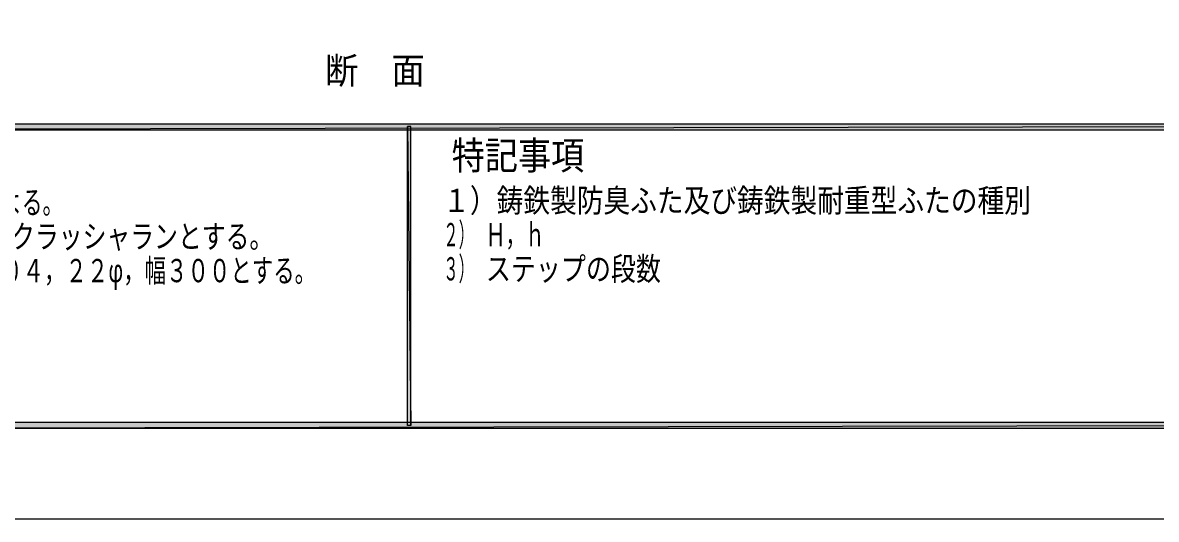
# Model space of a CAD drawing. Header units: millimetres. Extents: x 0 to 420, y 0 to 297.
# Drawn here: x 72.9 to 205.8, y 0 to 58.2 of the extents above; entities that cross this region are included whole.
import ezdxf
from ezdxf.enums import TextEntityAlignment as Align

# ---------------------------------------------------------------- set-up
doc = ezdxf.new("R2010")
doc.units = ezdxf.units.MM
doc.styles.add('kst32b', font='NotoSansJP-Variable.ttf')

msp = doc.modelspace()

# ---------------------------------------------------------------- hatches: boundary and pattern name
h = msp.add_hatch(color=7)
h.paths.add_polyline_path([(393.83, 11.35), (394.53, 10.65), (393.83, 45.64), (393.83, 11.35)])
h.paths.add_polyline_path([(394.53, 10.65), (393.83, 45.64), (394.53, 46.33), (394.53, 10.65)])
h.paths.add_polyline_path([(393.83, 45.64), (394.53, 46.33), (26.52, 45.64), (393.83, 45.64)])
h.paths.add_polyline_path([(394.53, 46.33), (26.52, 45.64), (25.82, 46.33), (394.53, 46.33)])
h.paths.add_polyline_path([(26.52, 45.64), (25.82, 46.33), (26.52, 11.35), (26.52, 45.64)])
h.paths.add_polyline_path([(25.82, 46.33), (26.52, 11.35), (25.82, 10.65), (25.82, 46.33)])
h.paths.add_polyline_path([(26.52, 11.35), (25.82, 10.65), (393.83, 11.35), (26.52, 11.35)])
h.paths.add_polyline_path([(25.82, 10.65), (393.83, 11.35), (394.53, 10.65), (25.82, 10.65)])
h = msp.add_hatch(color=7)
h.paths.add_polyline_path([(118.39, 46), (117.98, 46), (118.39, 10.99), (118.39, 46)])
h.paths.add_polyline_path([(117.98, 46), (118.39, 10.99), (117.98, 10.99), (117.98, 46)])

# ---------------------------------------------------------------- linework, layer by layer
at = {"lineweight": 13}
msp.add_lwpolyline([(0.19, 0), (0.19, 296.97), (420.16, 296.97), (420.16, 0)], close=True, dxfattribs=at)
at = {"lineweight": 0}
for points in [[(394.53, 46.33), (26.52, 45.64), (25.82, 46.33)], [(393.83, 45.64), (394.53, 46.33), (26.52, 45.64)], [(118.39, 46), (117.98, 46), (118.39, 10.99)], [(117.98, 46), (118.39, 10.99), (117.98, 10.99)], [(26.52, 11.35), (25.82, 10.65), (393.83, 11.35)], [(25.82, 10.65), (393.83, 11.35), (394.53, 10.65)]]:
    msp.add_lwpolyline(points, close=True, dxfattribs=at)

# ---------------------------------------------------------------- texts
at = {"style": 'kst32b'}
for s, height, p, p2 in [('断\u3000面', 3.119, (108.31, 51.01), (120, 51.01)), ('特記事項', 3.273, (123.17, 40.98), (138.69, 40.98)), ('鋳鉄管は，ＪＩＳ Ｇ ５５２５による。', 2.7278, (35.18, 35.77), (77.62, 35.77)), ('１）鋳鉄製防臭ふた及び鋳鉄製耐重型ふたの種別', 2.7278, (122.17, 35.98), (191.07, 35.98)), ('地業材料は，原則として再生クラッシャランとする。', 2.7278, (35.18, 31.77), (102.25, 31.77)), ('２）', 2.728, (122.17, 31.98), (125.8, 31.98)), ('Ｈ，ｈ', 2.728, (127.17, 31.98), (134.08, 31.98)), ('ステップはステンレスＳＵＳ３０４，２２φ，幅３００とする。', 2.7278, (35.18, 27.77), (107.27, 27.77)), ('３）', 2.728, (122.17, 27.98), (125.8, 27.98)), ('ステップの段数', 2.728, (127.17, 27.98), (147.7, 27.98))]:
    msp.add_text(s, height=height, dxfattribs=at).set_placement(p, p2, align=Align.FIT)

doc.saveas('drawing.dxf')
